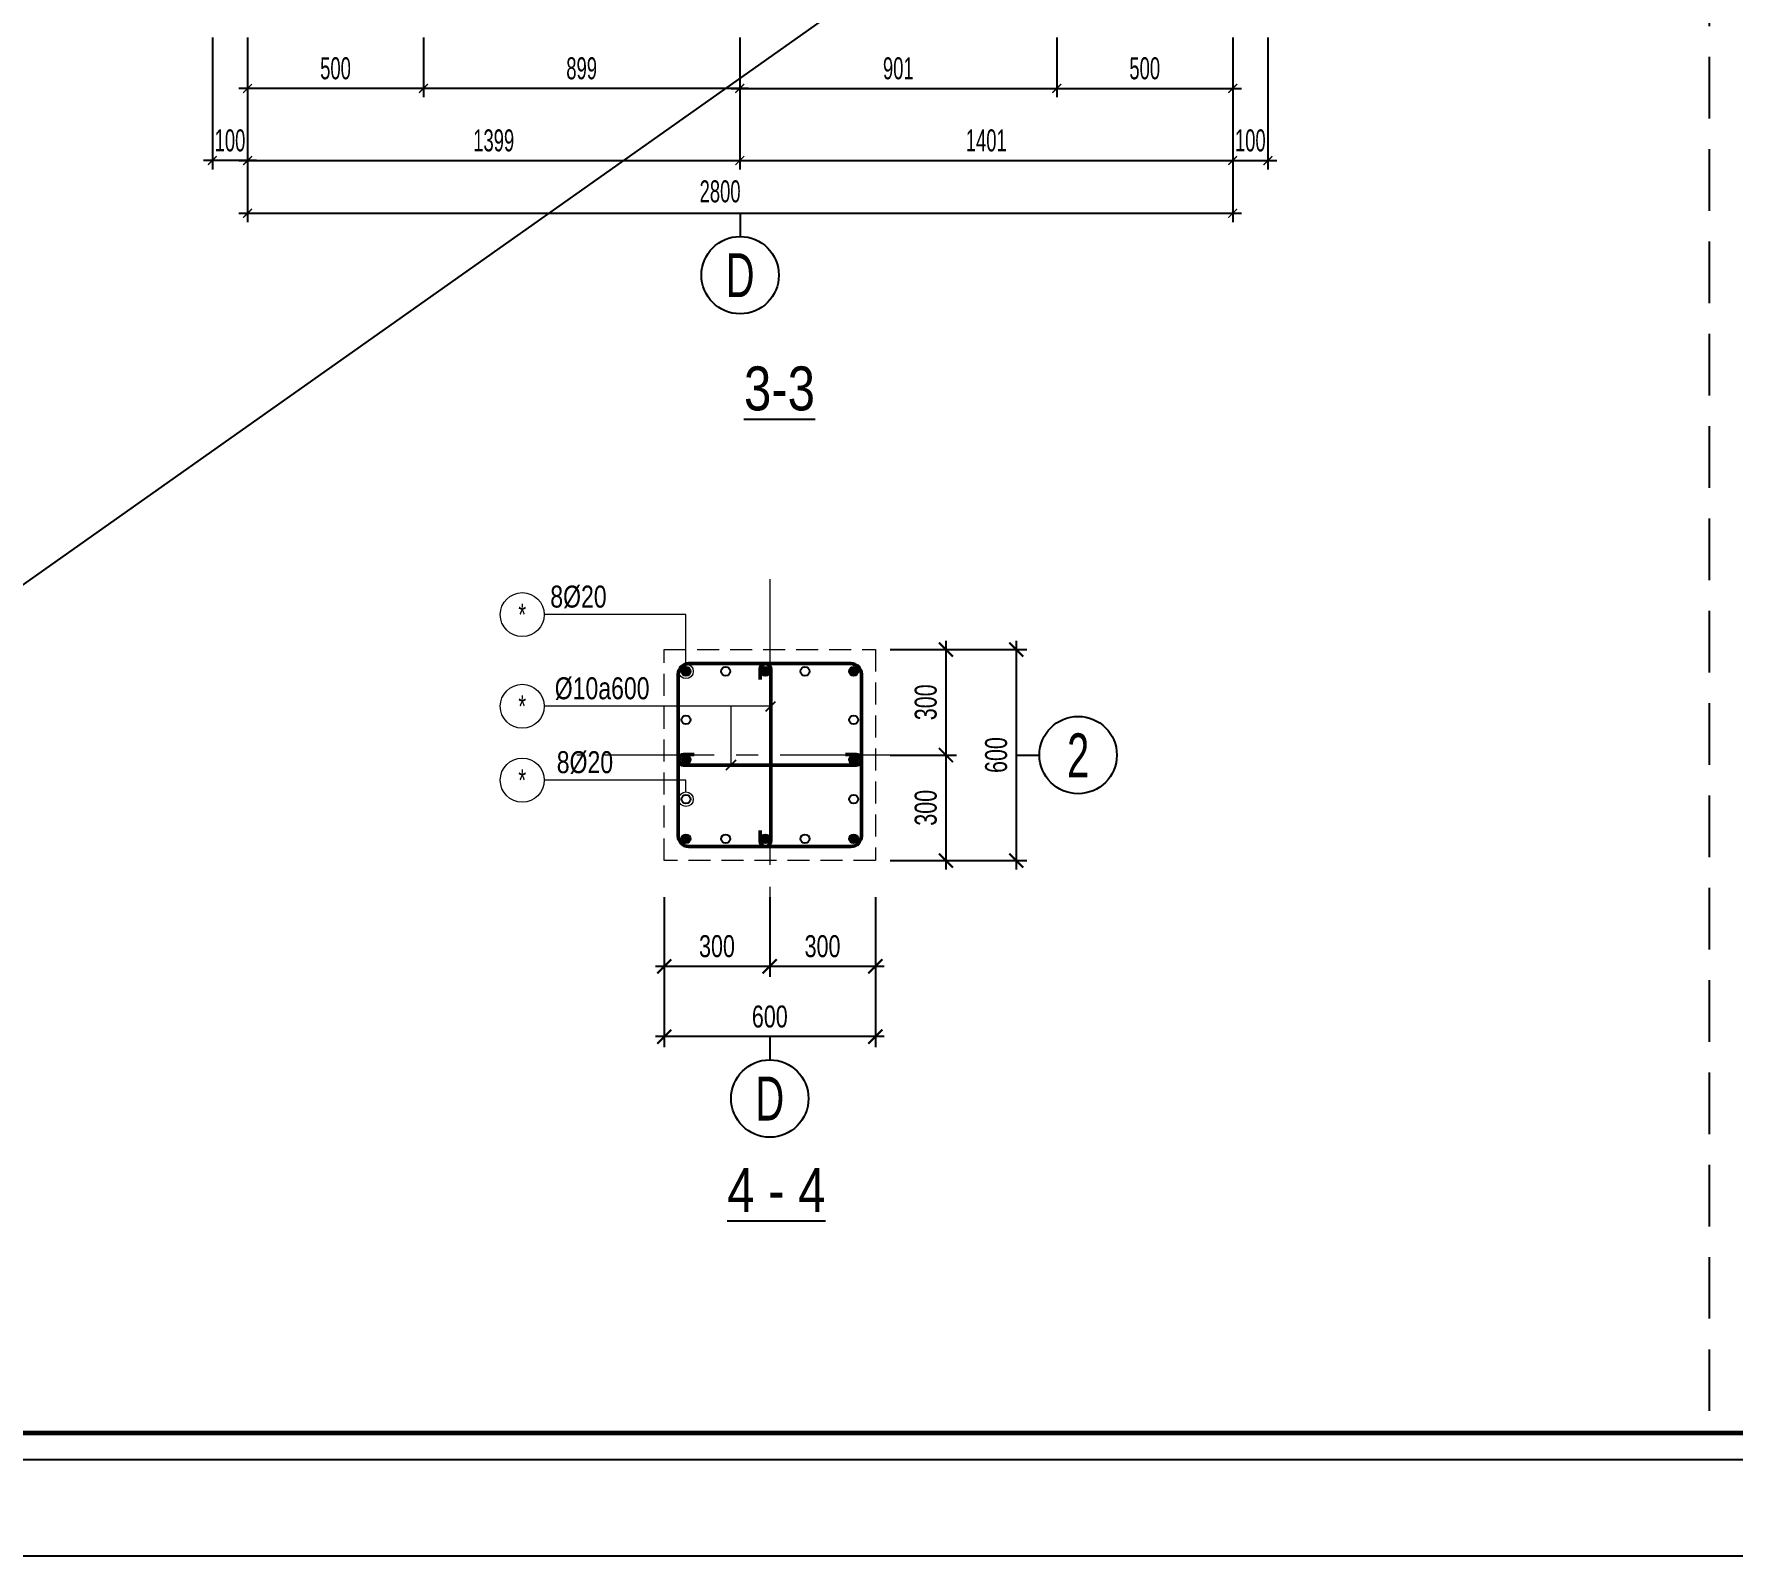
# Model space of a CAD drawing. Header units: metres. Extents: x 71 to 322128, y -14 to 304634.
# Drawn here: x 283167 to 287993, y 289784 to 294111 of the extents above; entities that cross this region are included whole.
import ezdxf
from ezdxf.enums import TextEntityAlignment as Align

# ---------------------------------------------------------------- set-up
doc = ezdxf.new("R2010")
doc.units = ezdxf.units.M
doc.header["$LTSCALE"] = 1000
doc.header["$MEASUREMENT"] = 0
doc.header["$PDMODE"] = 3
for name, pattern in [('CENTER', [2, 1.25, -0.25, 0.25, -0.25]), ('CENTER2', [1.125, 0.75, -0.125, 0.125, -0.125]), ('HIDDEN', [0.375, 0.25, -0.125])]:
    doc.linetypes.add(name, pattern=pattern)
doc.layers.get('0').update_dxf_attribs({"linetype": 'CONTINUOUS'})
doc.layers.get('Defpoints').update_dxf_attribs({"linetype": 'CONTINUOUS'})
for name, color, linetype in [('CDC-KHUNGTEN', 7, 'CONTINUOUS'), ('CDC.02.DIM', 1, 'CONTINUOUS'), ('CDC.03.BORDER', 3, 'CONTINUOUS'), ('CDC.04.HIDDEN', 8, 'HIDDEN'), ('CDC.06.TEXT', 2, 'CONTINUOUS'), ('CDC.11.NOTE', 8, 'CONTINUOUS'), ('KCS_STEEL_SNODE', 6, 'CONTINUOUS'), ('STEEL_NODE', 6, 'CONTINUOUS')]:
    doc.layers.add(name, color=color, linetype=linetype)
for name, color, linetype, lineweight in [('CDC_01.AXIS', 160, 'CENTER2', 13), ('CDC_02.DIM', 1, 'CONTINUOUS', 18), ('CDC_04.HIDDEN', 8, 'HIDDEN', 15), ('CDC_05.STEEL', 4, 'CONTINUOUS', 50), ('CDC_06.TEXT', 2, 'CONTINUOUS', 18), ('CDC_11.NOTE', 8, 'CONTINUOUS', 18), ('CDC_14.STEELNUM', 9, 'CONTINUOUS', 18)]:
    doc.layers.add(name, color=color, linetype=linetype, lineweight=lineweight)
doc.layers.add('KCS_Plotter', color=11, linetype='CONTINUOUS', plot=False)
doc.styles.add('ARIAL', font='arial.ttf', dxfattribs={"width": 0.6})
doc.styles.add('KC_SMTEXT', font='arial.ttf', dxfattribs={"width": 0.7})
doc.styles.add('KCS_SMTEXT', font='arial.ttf', dxfattribs={"width": 0.7})
doc.dimstyles.new('25', dxfattribs={"dimscale": 25, "dimtxt": 2.5, "dimasz": 1, "dimexe": 1, "dimexo": 0, "dimgap": 1, "dimtad": 1, "dimdec": 0, "dimdsep": 46, "dimtxsty": 'ARIAL', "dimblk": 'ARCHTICK', "dimcen": 1, "dimdle": 1, "dimclrd": 1, "dimclre": 1, "dimclrt": 2, "dimadec": 0, "dimazin": 0, "dimtfac": 0.00072, "dimtdec": 0, "dimtix": 1, "dimtmove": 2, "dimatfit": 3, "dimldrblk": 'ARCHTICK', "dimfxl": 1, "dimtolj": 1, "dimarcsym": 0})
doc.dimstyles.new('KCS_DIM25', dxfattribs={"dimscale": 25, "dimtxt": 2.5, "dimasz": 1.6, "dimexe": 1.2, "dimexo": 0, "dimgap": 1, "dimtad": 1, "dimdec": 0, "dimzin": 0, "dimdsep": 46, "dimtxsty": 'KCS_SMTEXT', "dimblk": 'ARCHTICK', "dimcen": 0, "dimdle": 1, "dimclrd": 256, "dimclre": 256, "dimclrt": 2, "dimadec": 0, "dimazin": 0, "dimtfac": 1, "dimtdec": 0, "dimtix": 1, "dimtmove": 2, "dimatfit": 3, "dimfxl": 1, "dimtolj": 1, "dimtzin": 0, "dimarcsym": 0})

# ---------------------------------------------------------------- blocks, each defined once
blk = doc.blocks.new('_ArchTick')
at = {"color": 0, "linetype": 'ByBlock', "const_width": 0.15}
blk.add_lwpolyline([(-0.5, -0.5), (0.5, 0.5)], dxfattribs=at)
blk = doc.blocks.new('*D62')
at = {"layer": 'CDC.02.DIM', "color": 1, "lineweight": -2, "transparency": 16777216}
for p, q in [((283774, 294101.5), (283774, 293726.5)), ((285173.1, 294101.5), (285173.1, 293726.5)), ((283749, 293751.5), (285198.1, 293751.5))]:
    blk.add_line(p, q, dxfattribs=at)
at = {"layer": 'Defpoints', "color": 0, "transparency": 16777216}
for p in [(283774, 294101.5), (285173.1, 294101.5), (285173.1, 293751.5)]:
    blk.add_point(p, dxfattribs=at)
at = {"layer": 'CDC.02.DIM', "color": 1, "lineweight": -2, "transparency": 16777216, "xscale": 25, "yscale": 25, "zscale": 25, "rotation": 180}
blk.add_blockref('_ArchTick', (283774, 293751.5), dxfattribs=at)
at = {"layer": 'CDC.02.DIM', "color": 1, "lineweight": -2, "transparency": 16777216, "xscale": 25, "yscale": 25, "zscale": 25}
blk.add_blockref('_ArchTick', (285173.1, 293751.5), dxfattribs=at)
at = {"layer": 'CDC.02.DIM', "color": 2, "transparency": 16777216, "insert": (284473.6, 293808.4), "char_height": 62.5, "attachment_point": 5, "style": 'ARIAL'}
blk.add_mtext('\\A1;1399', dxfattribs=at)
blk = doc.blocks.new('*D63')
at = {"layer": 'CDC.02.DIM', "color": 1, "lineweight": -2, "transparency": 16777216}
for p, q in [((285173.1, 294101.5), (285173.1, 293726.5)), ((286574, 294101.5), (286574, 293726.5)), ((285148.1, 293751.5), (286599, 293751.5))]:
    blk.add_line(p, q, dxfattribs=at)
at = {"layer": 'Defpoints', "color": 0, "transparency": 16777216}
for p in [(285173.1, 294101.5), (286574, 294101.5), (286574, 293751.5)]:
    blk.add_point(p, dxfattribs=at)
at = {"layer": 'CDC.02.DIM', "color": 1, "lineweight": -2, "transparency": 16777216, "xscale": 25, "yscale": 25, "zscale": 25, "rotation": 180}
blk.add_blockref('_ArchTick', (285173.1, 293751.5), dxfattribs=at)
at = {"layer": 'CDC.02.DIM', "color": 1, "lineweight": -2, "transparency": 16777216, "xscale": 25, "yscale": 25, "zscale": 25}
blk.add_blockref('_ArchTick', (286574, 293751.5), dxfattribs=at)
at = {"layer": 'CDC.02.DIM', "color": 2, "transparency": 16777216, "insert": (285873.6, 293808.4), "char_height": 62.5, "attachment_point": 5, "style": 'ARIAL'}
blk.add_mtext('\\A1;1401', dxfattribs=at)
blk = doc.blocks.new('*D64')
at = {"layer": 'CDC.02.DIM', "color": 1, "lineweight": -2, "transparency": 16777216}
for p, q in [((283774, 294101.5), (283774, 293576.5)), ((286574, 294101.5), (286574, 293576.5)), ((283749, 293601.5), (286599, 293601.5))]:
    blk.add_line(p, q, dxfattribs=at)
at = {"layer": 'Defpoints', "color": 0, "transparency": 16777216}
for p in [(283774, 294101.5), (286574, 294101.5), (286574, 293601.5)]:
    blk.add_point(p, dxfattribs=at)
at = {"layer": 'CDC.02.DIM', "color": 1, "lineweight": -2, "transparency": 16777216, "xscale": 25, "yscale": 25, "zscale": 25, "rotation": 180}
blk.add_blockref('_ArchTick', (283774, 293601.5), dxfattribs=at)
at = {"layer": 'CDC.02.DIM', "color": 1, "lineweight": -2, "transparency": 16777216, "xscale": 25, "yscale": 25, "zscale": 25}
blk.add_blockref('_ArchTick', (286574, 293601.5), dxfattribs=at)
at = {"layer": 'CDC.02.DIM', "color": 2, "transparency": 16777216, "insert": (285117, 293663.5), "char_height": 62.5, "attachment_point": 5, "style": 'ARIAL'}
blk.add_mtext('\\A1;2800', dxfattribs=at)
blk = doc.blocks.new('*D65')
at = {"layer": 'CDC.02.DIM', "color": 1, "lineweight": -2, "transparency": 16777216}
for p, q in [((283674, 294101.5), (283674, 293726.5)), ((283774, 294101.5), (283774, 293726.5)), ((283799, 293751.5), (283649, 293751.5))]:
    blk.add_line(p, q, dxfattribs=at)
at = {"layer": 'Defpoints', "color": 0, "transparency": 16777216}
for p in [(283674, 294101.5), (283774, 294101.5), (283674, 293751.5)]:
    blk.add_point(p, dxfattribs=at)
at = {"layer": 'CDC.02.DIM', "color": 1, "lineweight": -2, "transparency": 16777216, "xscale": 25, "yscale": 25, "zscale": 25, "rotation": 180}
blk.add_blockref('_ArchTick', (283674, 293751.5), dxfattribs=at)
at = {"layer": 'CDC.02.DIM', "color": 1, "lineweight": -2, "transparency": 16777216, "xscale": 25, "yscale": 25, "zscale": 25}
blk.add_blockref('_ArchTick', (283774, 293751.5), dxfattribs=at)
at = {"layer": 'CDC.02.DIM', "color": 2, "transparency": 16777216, "insert": (283724, 293808.4), "char_height": 62.5, "attachment_point": 5, "style": 'ARIAL'}
blk.add_mtext('\\A1;100', dxfattribs=at)
blk = doc.blocks.new('*D66')
at = {"layer": 'CDC.02.DIM', "color": 1, "lineweight": -2, "transparency": 16777216}
for p, q in [((286574, 294101.5), (286574, 293726.5)), ((286674, 294101.5), (286674, 293726.5)), ((286549, 293751.5), (286699, 293751.5))]:
    blk.add_line(p, q, dxfattribs=at)
at = {"layer": 'Defpoints', "color": 0, "transparency": 16777216}
for p in [(286574, 294101.5), (286674, 294101.5), (286674, 293751.5)]:
    blk.add_point(p, dxfattribs=at)
at = {"layer": 'CDC.02.DIM', "color": 1, "lineweight": -2, "transparency": 16777216, "xscale": 25, "yscale": 25, "zscale": 25, "rotation": 180}
blk.add_blockref('_ArchTick', (286574, 293751.5), dxfattribs=at)
at = {"layer": 'CDC.02.DIM', "color": 1, "lineweight": -2, "transparency": 16777216, "xscale": 25, "yscale": 25, "zscale": 25}
blk.add_blockref('_ArchTick', (286674, 293751.5), dxfattribs=at)
at = {"layer": 'CDC.02.DIM', "color": 2, "transparency": 16777216, "insert": (286624, 293808.4), "char_height": 62.5, "attachment_point": 5, "style": 'ARIAL'}
blk.add_mtext('\\A1;100', dxfattribs=at)
blk = doc.blocks.new('*D67')
at = {"layer": 'CDC.02.DIM', "color": 1, "lineweight": -2, "transparency": 16777216}
for p, q in [((285173.1, 294101.5), (285173.1, 293931.5)), ((286074, 294101.5), (286074, 293931.5)), ((285148.1, 293956.5), (286099, 293956.5))]:
    blk.add_line(p, q, dxfattribs=at)
at = {"layer": 'Defpoints', "color": 0, "transparency": 16777216}
for p in [(285173.1, 294101.5), (286074, 294101.5), (286074, 293956.5)]:
    blk.add_point(p, dxfattribs=at)
at = {"layer": 'CDC.02.DIM', "color": 1, "lineweight": -2, "transparency": 16777216, "xscale": 25, "yscale": 25, "zscale": 25, "rotation": 180}
blk.add_blockref('_ArchTick', (285173.1, 293956.5), dxfattribs=at)
at = {"layer": 'CDC.02.DIM', "color": 1, "lineweight": -2, "transparency": 16777216, "xscale": 25, "yscale": 25, "zscale": 25}
blk.add_blockref('_ArchTick', (286074, 293956.5), dxfattribs=at)
at = {"layer": 'CDC.02.DIM', "color": 2, "transparency": 16777216, "insert": (285623.6, 294013.4), "char_height": 62.5, "attachment_point": 5, "style": 'ARIAL'}
blk.add_mtext('\\A1;901', dxfattribs=at)
blk = doc.blocks.new('*D68')
at = {"layer": 'CDC.02.DIM', "color": 1, "lineweight": -2, "transparency": 16777216}
for p, q in [((286074, 294101.5), (286074, 293931.5)), ((286574, 294101.5), (286574, 293931.5)), ((286049, 293956.5), (286599, 293956.5))]:
    blk.add_line(p, q, dxfattribs=at)
at = {"layer": 'Defpoints', "color": 0, "transparency": 16777216}
for p in [(286074, 294101.5), (286574, 294101.5), (286574, 293956.5)]:
    blk.add_point(p, dxfattribs=at)
at = {"layer": 'CDC.02.DIM', "color": 1, "lineweight": -2, "transparency": 16777216, "xscale": 25, "yscale": 25, "zscale": 25, "rotation": 180}
blk.add_blockref('_ArchTick', (286074, 293956.5), dxfattribs=at)
at = {"layer": 'CDC.02.DIM', "color": 1, "lineweight": -2, "transparency": 16777216, "xscale": 25, "yscale": 25, "zscale": 25}
blk.add_blockref('_ArchTick', (286574, 293956.5), dxfattribs=at)
at = {"layer": 'CDC.02.DIM', "color": 2, "transparency": 16777216, "insert": (286324, 294013.4), "char_height": 62.5, "attachment_point": 5, "style": 'ARIAL'}
blk.add_mtext('\\A1;500', dxfattribs=at)
blk = doc.blocks.new('*D69')
at = {"layer": 'CDC.02.DIM', "color": 1, "lineweight": -2, "transparency": 16777216}
for p, q in [((284274, 294101.5), (284274, 293931.5)), ((285173.1, 294101.5), (285173.1, 293931.5)), ((285198.1, 293956.5), (284249, 293956.5))]:
    blk.add_line(p, q, dxfattribs=at)
at = {"layer": 'Defpoints', "color": 0, "transparency": 16777216}
for p in [(284274, 294101.5), (285173.1, 294101.5), (284274, 293956.5)]:
    blk.add_point(p, dxfattribs=at)
at = {"layer": 'CDC.02.DIM', "color": 1, "lineweight": -2, "transparency": 16777216, "xscale": 25, "yscale": 25, "zscale": 25, "rotation": 180}
blk.add_blockref('_ArchTick', (284274, 293956.5), dxfattribs=at)
at = {"layer": 'CDC.02.DIM', "color": 1, "lineweight": -2, "transparency": 16777216, "xscale": 25, "yscale": 25, "zscale": 25}
blk.add_blockref('_ArchTick', (285173.1, 293956.5), dxfattribs=at)
at = {"layer": 'CDC.02.DIM', "color": 2, "transparency": 16777216, "insert": (284723.6, 294013.4), "char_height": 62.5, "attachment_point": 5, "style": 'ARIAL'}
blk.add_mtext('\\A1;899', dxfattribs=at)
blk = doc.blocks.new('*D70')
at = {"layer": 'CDC.02.DIM', "color": 1, "lineweight": -2, "transparency": 16777216}
for p, q in [((283774, 294101.5), (283774, 293931.5)), ((284274, 294101.5), (284274, 293931.5)), ((284299, 293956.5), (283749, 293956.5))]:
    blk.add_line(p, q, dxfattribs=at)
at = {"layer": 'Defpoints', "color": 0, "transparency": 16777216}
for p in [(283774, 294101.5), (284274, 294101.5), (283774, 293956.5)]:
    blk.add_point(p, dxfattribs=at)
at = {"layer": 'CDC.02.DIM', "color": 1, "lineweight": -2, "transparency": 16777216, "xscale": 25, "yscale": 25, "zscale": 25, "rotation": 180}
blk.add_blockref('_ArchTick', (283774, 293956.5), dxfattribs=at)
at = {"layer": 'CDC.02.DIM', "color": 1, "lineweight": -2, "transparency": 16777216, "xscale": 25, "yscale": 25, "zscale": 25}
blk.add_blockref('_ArchTick', (284274, 293956.5), dxfattribs=at)
at = {"layer": 'CDC.02.DIM', "color": 2, "transparency": 16777216, "insert": (284024, 294013.4), "char_height": 62.5, "attachment_point": 5, "style": 'ARIAL'}
blk.add_mtext('\\A1;500', dxfattribs=at)
blk = doc.blocks.new('*D328')
at = {"layer": 'CDC_02.DIM', "color": 1, "lineweight": -2, "transparency": 16777216}
for p, q in [((285758.8, 292386.2), (285758.8, 292036.2)), ((285600.6, 292361.2), (285788.8, 292361.2)), ((285600.6, 292061.2), (285788.8, 292061.2))]:
    blk.add_line(p, q, dxfattribs=at)
at = {"layer": 'Defpoints', "color": 0, "transparency": 16777216}
for p in [(285600.6, 292361.2), (285600.6, 292061.2), (285758.8, 292061.2)]:
    blk.add_point(p, dxfattribs=at)
at = {"layer": 'CDC_02.DIM', "color": 1, "lineweight": -2, "transparency": 16777216, "xscale": 40, "yscale": 40, "zscale": 40}
for p, rotation in [((285758.8, 292361.2), 90), ((285758.8, 292061.2), 270)]:
    blk.add_blockref('_ArchTick', p, dxfattribs=dict(at, rotation=rotation))
at = {"layer": 'CDC_02.DIM', "color": 2, "transparency": 16777216, "insert": (285701.8, 292211.2), "char_height": 62.5, "attachment_point": 5, "rotation": 90, "style": 'KCS_SMTEXT'}
blk.add_mtext('\\A1;300', dxfattribs=at)
blk = doc.blocks.new('*D329')
at = {"layer": 'CDC_02.DIM', "color": 1, "lineweight": -2, "transparency": 16777216}
for p, q in [((285958.8, 292386.2), (285958.8, 291736.2)), ((285600.6, 292361.2), (285988.8, 292361.2)), ((285600.6, 291761.2), (285988.8, 291761.2))]:
    blk.add_line(p, q, dxfattribs=at)
at = {"layer": 'Defpoints', "color": 0, "transparency": 16777216}
for p in [(285600.6, 292361.2), (285600.6, 291761.2), (285958.8, 291761.2)]:
    blk.add_point(p, dxfattribs=at)
at = {"layer": 'CDC_02.DIM', "color": 1, "lineweight": -2, "transparency": 16777216, "xscale": 40, "yscale": 40, "zscale": 40}
for p, rotation in [((285958.8, 292361.2), 90), ((285958.8, 291761.2), 270)]:
    blk.add_blockref('_ArchTick', p, dxfattribs=dict(at, rotation=rotation))
at = {"layer": 'CDC_02.DIM', "color": 2, "transparency": 16777216, "insert": (285901.8, 292061.2), "char_height": 62.5, "attachment_point": 5, "rotation": 90, "style": 'KCS_SMTEXT'}
blk.add_mtext('\\A1;600', dxfattribs=at)
blk = doc.blocks.new('*D330')
at = {"layer": 'CDC_02.DIM', "color": 1, "lineweight": -2, "transparency": 16777216}
for p, q in [((285600.6, 292061.2), (285788.8, 292061.2)), ((285758.8, 292086.2), (285758.8, 291736.2)), ((285600.6, 291761.2), (285788.8, 291761.2))]:
    blk.add_line(p, q, dxfattribs=at)
at = {"layer": 'Defpoints', "color": 0, "transparency": 16777216}
for p in [(285600.6, 292061.2), (285600.6, 291761.2), (285758.8, 291761.2)]:
    blk.add_point(p, dxfattribs=at)
at = {"layer": 'CDC_02.DIM', "color": 1, "lineweight": -2, "transparency": 16777216, "xscale": 40, "yscale": 40, "zscale": 40}
for p, rotation in [((285758.8, 292061.2), 90), ((285758.8, 291761.2), 270)]:
    blk.add_blockref('_ArchTick', p, dxfattribs=dict(at, rotation=rotation))
at = {"layer": 'CDC_02.DIM', "color": 2, "transparency": 16777216, "insert": (285701.8, 291911.2), "char_height": 62.5, "attachment_point": 5, "rotation": 90, "style": 'KCS_SMTEXT'}
blk.add_mtext('\\A1;300', dxfattribs=at)
blk = doc.blocks.new('*D331')
at = {"layer": 'CDC_02.DIM', "lineweight": -2, "transparency": 16777216}
for p, q in [((284958.3, 291656.9), (284958.3, 291430.5)), ((285258.1, 291656.9), (285258.1, 291430.5)), ((284933.3, 291460.5), (285283.1, 291460.5))]:
    blk.add_line(p, q, dxfattribs=at)
at = {"layer": 'Defpoints', "color": 0, "transparency": 16777216}
for p in [(284958.3, 291656.9), (285258.1, 291656.9), (285258.1, 291460.5)]:
    blk.add_point(p, dxfattribs=at)
at = {"layer": 'CDC_02.DIM', "lineweight": -2, "transparency": 16777216, "xscale": 40, "yscale": 40, "zscale": 40, "rotation": 180}
blk.add_blockref('_ArchTick', (284958.3, 291460.5), dxfattribs=at)
at = {"layer": 'CDC_02.DIM', "lineweight": -2, "transparency": 16777216, "xscale": 40, "yscale": 40, "zscale": 40}
blk.add_blockref('_ArchTick', (285258.1, 291460.5), dxfattribs=at)
at = {"layer": 'CDC_02.DIM', "color": 2, "transparency": 16777216, "insert": (285108.2, 291517.4), "char_height": 62.5, "attachment_point": 5, "style": 'KCS_SMTEXT'}
blk.add_mtext('\\A1;300', dxfattribs=at)
blk = doc.blocks.new('*D332')
at = {"layer": 'CDC_02.DIM', "color": 1, "lineweight": -2, "transparency": 16777216}
for p, q in [((284958.3, 291656.9), (284958.3, 291230.5)), ((285558.3, 291656.9), (285558.3, 291230.5)), ((285583.3, 291260.5), (284933.3, 291260.5))]:
    blk.add_line(p, q, dxfattribs=at)
at = {"layer": 'Defpoints', "color": 0, "transparency": 16777216}
for p in [(284958.3, 291656.9), (285558.3, 291656.9), (284958.3, 291260.5)]:
    blk.add_point(p, dxfattribs=at)
at = {"layer": 'CDC_02.DIM', "color": 1, "lineweight": -2, "transparency": 16777216, "xscale": 40, "yscale": 40, "zscale": 40, "rotation": 180}
blk.add_blockref('_ArchTick', (284958.3, 291260.5), dxfattribs=at)
at = {"layer": 'CDC_02.DIM', "color": 1, "lineweight": -2, "transparency": 16777216, "xscale": 40, "yscale": 40, "zscale": 40}
blk.add_blockref('_ArchTick', (285558.3, 291260.5), dxfattribs=at)
at = {"layer": 'CDC_02.DIM', "color": 2, "transparency": 16777216, "insert": (285258.3, 291317.4), "char_height": 62.5, "attachment_point": 5, "style": 'KCS_SMTEXT'}
blk.add_mtext('\\A1;600', dxfattribs=at)
blk = doc.blocks.new('KC_SNODE_2')
at = {"layer": 'KCS_STEEL_SNODE', "color": 3}
blk.add_circle((0, 0), 12.5, dxfattribs=at)
blk = doc.blocks.new('*D333')
at = {"layer": 'CDC_02.DIM', "lineweight": -2, "transparency": 16777216}
for p, q in [((285258.1, 291656.9), (285258.1, 291430.5)), ((285558.3, 291656.9), (285558.3, 291430.5)), ((285233.1, 291460.5), (285583.3, 291460.5))]:
    blk.add_line(p, q, dxfattribs=at)
at = {"layer": 'Defpoints', "color": 0, "transparency": 16777216}
for p in [(285258.1, 291656.9), (285558.3, 291656.9), (285558.3, 291460.5)]:
    blk.add_point(p, dxfattribs=at)
at = {"layer": 'CDC_02.DIM', "lineweight": -2, "transparency": 16777216, "xscale": 40, "yscale": 40, "zscale": 40, "rotation": 180}
blk.add_blockref('_ArchTick', (285258.1, 291460.5), dxfattribs=at)
at = {"layer": 'CDC_02.DIM', "lineweight": -2, "transparency": 16777216, "xscale": 40, "yscale": 40, "zscale": 40}
blk.add_blockref('_ArchTick', (285558.3, 291460.5), dxfattribs=at)
at = {"layer": 'CDC_02.DIM', "color": 2, "transparency": 16777216, "insert": (285408.2, 291517.4), "char_height": 62.5, "attachment_point": 5, "style": 'KCS_SMTEXT'}
blk.add_mtext('\\A1;300', dxfattribs=at)
blk = doc.blocks.new('KC_SNODE')
at = {"layer": 'KCS_STEEL_SNODE'}
blk.add_hatch(color=256, dxfattribs=at).paths.add_polyline_path([(12.5, 0, 1), (-12.5, 0, 1)])
blk.add_circle((0, 0), 12.5, dxfattribs=at)
blk = doc.blocks.new('KHUNG TEN')
at = {"layer": 'CDC-KHUNGTEN', "color": 8}
blk.add_lwpolyline([(75096, 1100), (83000, 1100), (83000, 58300), (3000, 58300), (3000, 1100), (75096, 1100)], dxfattribs=at)
at = {"layer": 'CDC-KHUNGTEN', "color": 255, "lineweight": 60}
blk.add_lwpolyline([(74900, 1400), (74900, 58000), (3300, 58000), (3300, 1400), (74900, 1400)], close=True, dxfattribs=at)
at = {"layer": 'Defpoints', "color": 1, "ltscale": 0.2}
blk.add_lwpolyline([(0, 0), (0, 59400), (84100, 59400), (84100, 0), (0, 0)], close=True, dxfattribs=at)

msp = doc.modelspace()

# ---------------------------------------------------------------- linework, layer by layer
at = {"layer": 'CDC.03.BORDER'}
for p, q in [((285246.8, 292185.8), (285274.9, 292213.9)), ((285134.6, 292019.5), (285162.8, 292047.6))]:
    msp.add_line(p, q, dxfattribs=at)
at = {"layer": 'CDC.04.HIDDEN', "ltscale": 0.7}
msp.add_line((287928.1, 304283.7), (287928.1, 290133.7), dxfattribs=at)
at = {"layer": 'CDC.11.NOTE'}
for p, q in [((285174, 293601.5), (285174, 293535.6)), ((285958.8, 292061.2), (286024.7, 292061.2))]:
    msp.add_line(p, q, dxfattribs=at)
msp.add_lwpolyline([(285258.3, 291260.5), (285258.3, 291221.7), (285258.3, 291221.7), (285258.3, 291194.9)], dxfattribs=at)
for centre in [(285174, 293425.6), (286134.7, 292061.2), (285258.3, 291084.6)]:
    msp.add_circle(centre, 110, dxfattribs=at)
at = {"layer": 'CDC_01.AXIS', "linetype": 'CENTER', "ltscale": 0.25}
for p, q in [((285258.1, 292561.2), (285258.1, 291559.8)), ((285600.6, 292061.2), (284709.9, 292061.2))]:
    msp.add_line(p, q, dxfattribs=at)
at = {"layer": 'CDC_04.HIDDEN', "ltscale": 0.25}
msp.add_lwpolyline([(285558.3, 292361.2), (285558.3, 291761.2), (284958.3, 291761.2), (284958.3, 292361.2)], close=True, dxfattribs=at)
at = {"layer": 'CDC_05.STEEL'}
msp.add_lwpolyline([(284998.3, 292291.2), (284998.3, 291831.2, 0.414214), (285028.3, 291801.2), (285488.6, 291801.2, 0.414214), (285518.6, 291831.2), (285518.6, 292291.2, 0.414214), (285488.6, 292321.2), (285028.3, 292321.2, 0.414214)], format="xyb", close=True, dxfattribs=at)
for points in [[(285230.9, 291846.2), (285230.9, 291816.2, 1), (285260.9, 291816.2), (285260.9, 292306.2, 1), (285230.9, 292306.2), (285230.9, 292276.2)], [(285043.3, 292062.6), (285013.3, 292062.6, 1), (285013.3, 292032.6), (285503.6, 292032.6, 1), (285503.6, 292062.6), (285473.6, 292062.6)]]:
    msp.add_lwpolyline(points, format="xyb", dxfattribs=at)
at = {"layer": 'CDC_11.NOTE'}
msp.add_line((285148.7, 292033.6), (285148.7, 292199.8), dxfattribs=at)
for points in [[(285020.1, 292320), (285020.1, 292460.5), (284617.2, 292460.5)], [(285260.9, 292199.8), (284617.2, 292199.8)], [(285020.1, 291956.5), (285020.1, 291989.7), (284617.2, 291989.7)]]:
    msp.add_lwpolyline(points, dxfattribs=at)
at = {"layer": 'CDC_11.NOTE', "color": 1}
for centre in [(285020.1, 292299.2), (285020.1, 291935.7)]:
    msp.add_circle(centre, 20.8, dxfattribs=at)
at = {"layer": 'CDC_14.STEELNUM'}
for centre in [(284554.7, 292460.5), (284554.7, 292199.8), (284554.7, 291989.7)]:
    msp.add_circle(centre, 62.5, dxfattribs=at)
at = {"layer": 'KCS_Plotter'}
msp.add_line((279225.1, 289783.7), (300250.1, 304633.7), dxfattribs=at)
at = {"layer": 'STEEL_NODE'}
for p, q in [((285007.6, 292299.2), (285032.6, 292299.2)), ((285020.1, 292286.7), (285020.1, 292311.7)), ((285484.1, 292299.2), (285509.1, 292299.2)), ((285496.6, 292286.7), (285496.6, 292311.7)), ((285007.6, 291823.2), (285032.6, 291823.2)), ((285020.1, 291810.7), (285020.1, 291835.7)), ((285484.1, 291823.2), (285509.1, 291823.2)), ((285496.6, 291810.7), (285496.6, 291835.7))]:
    msp.add_line(p, q, dxfattribs=at)

# ---------------------------------------------------------------- block references
at = {"layer": 'CDC.06.TEXT', "xscale": 0.2499999999982123, "yscale": 0.2499999999982123, "zscale": 0.2499999999982123}
msp.add_blockref('KHUNG TEN', (279225.1, 289783.7), dxfattribs=at)
at = {"layer": 'STEEL_NODE'}
for name, p in [('KC_SNODE', (285020, 292299.2)), ('KC_SNODE_2', (285020.1, 292299.2)), ('KC_SNODE_2', (285132.8, 292299.2)), ('KC_SNODE', (285245.5, 292299)), ('KC_SNODE_2', (285245.6, 292299.2)), ('KC_SNODE_2', (285358.3, 292299.2)), ('KC_SNODE', (285496.6, 292299.2)), ('KC_SNODE_2', (285020.1, 292161.2)), ('KC_SNODE', (285020, 292048.3)), ('KC_SNODE_2', (285020.1, 292048.5)), ('KC_SNODE', (285496.5, 292048.3)), ('KC_SNODE_2', (285020.1, 291935.8)), ('KC_SNODE', (285020.1, 291823.2)), ('KC_SNODE', (285245.5, 291823)), ('KC_SNODE', (285496.6, 291823.2))]:
    msp.add_blockref(name, p, dxfattribs=at)
at = {"layer": 'STEEL_NODE', "rotation": 180}
for p in [(285496.6, 292299.2), (285496.6, 292161.2), (285496.6, 292048.5), (285496.6, 291935.8), (285020.1, 291823.2), (285132.8, 291823.2), (285245.6, 291823.2), (285358.3, 291823.2), (285496.6, 291823.2)]:
    msp.add_blockref('KC_SNODE_2', p, dxfattribs=at)

# ---------------------------------------------------------------- texts
at = {"layer": 'CDC.06.TEXT', "style": 'ARIAL', "width": 0.65}
for s, p in [('D', (285174, 293425.6)), ('2', (286134.7, 292061.2)), ('D', (285258.3, 291084.6))]:
    msp.add_text(s, height=125, dxfattribs=at).set_placement(p, align=Align.MIDDLE)
at = {"layer": 'CDC.06.TEXT', "style": 'ARIAL', "width": 0.8}
msp.add_text('%%U3-3', height=125, dxfattribs=at).set_placement((285285.9, 293103.6), align=Align.MIDDLE_CENTER)
msp.add_text('%%U4 - 4', height=125, dxfattribs=at).set_placement((285277.1, 290761.8), align=Align.CENTER)
at = {"layer": 'CDC_06.TEXT', "style": 'KC_SMTEXT', "width": 0.75}
for s, p in [('8%%C20', (284714.5, 292480.5)), ('%%C10a600', (284781.8, 292219.8)), ('8%%C20', (284732.9, 292009.7))]:
    msp.add_text(s, height=62.5, dxfattribs=at).set_placement(p, align=Align.CENTER)
at = {"layer": 'CDC_14.STEELNUM', "style": 'KC_SMTEXT', "width": 0.65}
for p in [(284554.7, 292460.5), (284554.7, 292199.8), (284554.7, 291989.7)]:
    msp.add_text('*', height=62.5, dxfattribs=at).set_placement(p, align=Align.MIDDLE_CENTER)

# ---------------------------------------------------------------- dimensions: what is measured, and where the dimension line sits
at = {"layer": 'CDC.02.DIM'}
for base, p1, p2, picture, middle in [((283674, 293751.5), (283774, 294101.5), (283674, 294101.5), '*D65', (283724, 293808.4)), ((286574, 293601.5), (283774, 294101.5), (286574, 294101.5), '*D64', (285117, 293663.5)), ((286674, 293751.5), (286574, 294101.5), (286674, 294101.5), '*D66', (286624, 293808.4))]:
    dim = msp.add_linear_dim(base=base, p1=p1, p2=p2, angle=180, dimstyle='25', dxfattribs=at)
    dim.commit()
    dim.dimension.update_dxf_attribs({"geometry": picture, "text_midpoint": middle, "dimtype": 160})
for base, p1, p2, picture, middle in [((285173.1, 293751.5), (283774, 294101.5), (285173.1, 294101.5), '*D62', (284473.6, 293808.4)), ((283774, 293956.5), (284274, 294101.5), (283774, 294101.5), '*D70', (284024, 294013.4)), ((284274, 293956.5), (285173.1, 294101.5), (284274, 294101.5), '*D69', (284723.6, 294013.4)), ((286574, 293751.5), (285173.1, 294101.5), (286574, 294101.5), '*D63', (285873.6, 293808.4)), ((286574, 293956.5), (286074, 294101.5), (286574, 294101.5), '*D68', (286324, 294013.4))]:
    dim = msp.add_linear_dim(base=base, p1=p1, p2=p2, angle=180, dimstyle='25', dxfattribs=at)
    dim.commit()
    dim.dimension.update_dxf_attribs({"geometry": picture, "text_midpoint": middle})
dim = msp.add_linear_dim(base=(286074, 293956.5), p1=(285173.1, 294101.5), p2=(286074, 294101.5), dimstyle='25', dxfattribs=at)
dim.commit()
dim.dimension.update_dxf_attribs({"geometry": '*D67', "text_midpoint": (285623.6, 294013.4)})
at = {"layer": 'CDC_02.DIM'}
for base, p1, p2, angle, picture, middle in [((285758.8, 292061.2), (285600.6, 292361.2), (285600.6, 292061.2), 90, '*D328', (285701.8, 292211.2)), ((285958.8, 291761.2), (285600.6, 292361.2), (285600.6, 291761.2), 90, '*D329', (285901.8, 292061.2)), ((285758.8, 291761.2), (285600.6, 292061.2), (285600.6, 291761.2), 270, '*D330', (285701.8, 291911.2))]:
    dim = msp.add_linear_dim(base=base, p1=p1, p2=p2, angle=angle, dimstyle='KCS_DIM25', dxfattribs=at)
    dim.commit()
    dim.dimension.update_dxf_attribs({"geometry": picture, "text_midpoint": middle})
for base, p1, p2, picture, middle in [((285258.1, 291460.5), (284958.3, 291656.9), (285258.1, 291656.9), '*D331', (285108.2, 291517.4)), ((284958.3, 291260.5), (285558.3, 291656.9), (284958.3, 291656.9), '*D332', (285258.3, 291317.4)), ((285558.3, 291460.5), (285258.1, 291656.9), (285558.3, 291656.9), '*D333', (285408.2, 291517.4))]:
    dim = msp.add_linear_dim(base=base, p1=p1, p2=p2, dimstyle='KCS_DIM25', dxfattribs=at)
    dim.commit()
    dim.dimension.update_dxf_attribs({"geometry": picture, "text_midpoint": middle})

doc.saveas('drawing.dxf')
